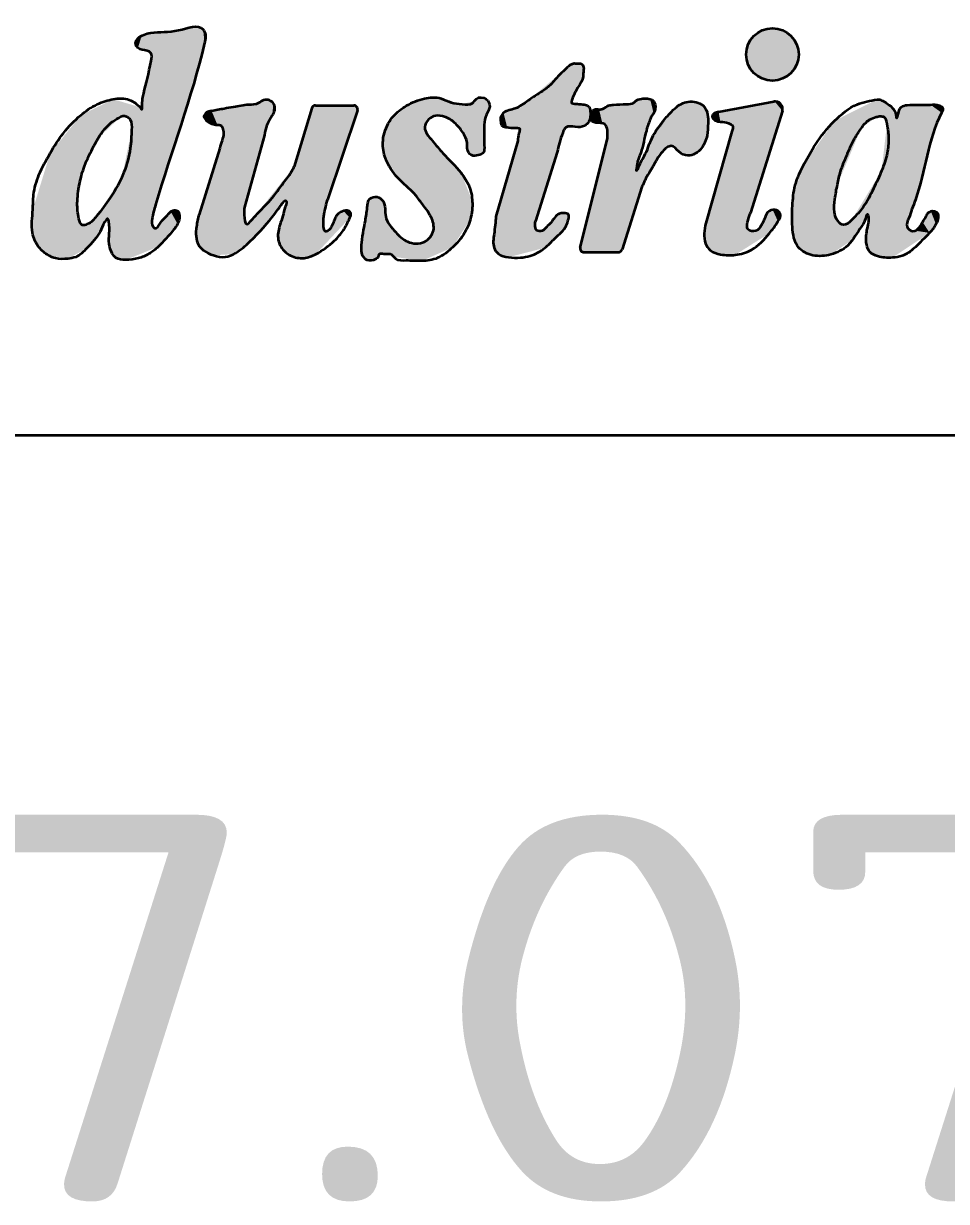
# Model space of a CAD drawing. Extents: x 23 to 417, y 3 to 294.
# Drawn here: x 301.25 to 306.97, y 33.48 to 40.79 of the extents above; entities that cross this region are included whole.
import ezdxf
from ezdxf.enums import TextEntityAlignment as Align

# ---------------------------------------------------------------- set-up
doc = ezdxf.new("R2010")
doc.units = 0
doc.layers.get('0').update_dxf_attribs({"lineweight": 13})
doc.layers.add('5', color=7, linetype='Continuous', lineweight=13)
doc.layers.add('6', color=7, linetype='Continuous', lineweight=13)
doc.styles.get("Standard").update_dxf_attribs({"font": 'isocp.shx'})

# ---------------------------------------------------------------- blocks, each defined once
blk = doc.blocks.new('BLOCK4')
at = {"layer": '5', "color": 7, "lineweight": 13}
blk.add_text('2017.07.13', height=2.4, dxfattribs=at).set_placement((294.6337, 33.481), (312.9106, 33.481), align=Align.FIT)
blk = doc.blocks.new('BLOCK54')
at = {"color": 7, "lineweight": 5}
for points in [[(301.9785, 40.716), (302.0115, 40.6221), (302.0345, 40.7328), (302.0278, 40.6151)], [(302.0345, 40.7328), (302.0278, 40.6151), (302.0403, 40.5957)], [(302.2073, 40.7496), (302.0345, 40.7328), (302.0409, 40.5842), (302.0403, 40.5957)], [(302.2073, 40.7496), (302.0409, 40.5842), (302.0646, 39.6659), (302.0433, 39.5789)], [(302.2073, 40.7496), (302.0646, 39.6659), (302.284, 40.769), (302.223, 40.1648)], [(302.3686, 40.6721), (302.3191, 40.7724), (302.223, 40.1648), (302.284, 40.769)], [(302.3686, 40.6721), (302.3597, 40.7545), (302.3191, 40.7724), (302.3483, 40.7644)], [(302.3686, 40.6721), (302.3703, 40.6795), (302.3597, 40.7545), (302.3736, 40.7234)], [(301.955, 40.6982), (301.9427, 40.6793), (301.9555, 40.6408), (301.9429, 40.6584)], [(301.955, 40.6982), (301.9555, 40.6408), (301.9785, 40.716)], [(301.9555, 40.6408), (301.9723, 40.6315), (301.9785, 40.716), (302.0115, 40.6221)], [(302.0422, 39.5455), (302.0433, 39.5789), (302.0374, 40.5589), (302.0409, 40.5842)], [(302.0422, 39.5455), (302.0374, 40.5589), (301.9818, 40.2751), (301.9914, 40.36)], [(301.5999, 40.2218), (301.624, 39.907), (301.8019, 40.3216), (301.7099, 40.0814)], [(301.8019, 40.3216), (301.7099, 40.0814), (301.8489, 40.214)], [(301.9711, 40.2709), (301.8019, 40.3216), (301.8624, 40.2181), (301.8489, 40.214)], [(301.411, 39.9872), (301.4001, 39.3522), (301.5999, 40.2218), (301.5203, 39.332)], [(301.5203, 39.332), (301.5791, 39.6763), (301.5999, 40.2218), (301.624, 39.907)], [(301.9711, 40.2709), (301.8624, 40.2181), (301.9069, 40.1954), (301.8837, 40.2154)], [(301.9711, 40.2709), (301.9069, 40.1954), (301.9162, 40.1324), (301.9145, 40.176)], [(301.9711, 40.2709), (301.9162, 40.1324), (301.9778, 40.2601), (302.0422, 39.5455)], [(302.0422, 39.5455), (301.9789, 40.2589), (301.9778, 40.2601)], [(302.0422, 39.5455), (301.9809, 40.2594), (301.9789, 40.2589), (301.9803, 40.2585)], [(302.0422, 39.5455), (301.9818, 40.2751), (301.9809, 40.2594), (301.9814, 40.2612)], [(301.8577, 39.8439), (301.8788, 39.3244), (301.9162, 40.1324), (302.0422, 39.5455)], [(301.411, 39.9872), (301.3029, 39.6362), (301.4001, 39.3522), (301.342, 39.4017)], [(301.8577, 39.8439), (301.6981, 39.5952), (301.7506, 39.5608), (301.7204, 39.4993)], [(301.8577, 39.8439), (301.7506, 39.5608), (301.7634, 39.5775), (301.7592, 39.5732)], [(301.8577, 39.8439), (301.7634, 39.5775), (301.7671, 39.5793), (301.766, 39.579)], [(301.8577, 39.8439), (301.7671, 39.5793), (301.7696, 39.5782), (301.7687, 39.5789)], [(301.8577, 39.8439), (301.7696, 39.5782), (301.7741, 39.5638), (301.7711, 39.5757)], [(301.8577, 39.8439), (301.7741, 39.5638), (301.7953, 39.3648), (301.7766, 39.4239)], [(301.7953, 39.3648), (301.8372, 39.3295), (301.8577, 39.8439), (301.8788, 39.3244)], [(301.342, 39.4017), (301.3029, 39.6362), (301.3012, 39.4927)], [(301.6364, 39.395), (301.5891, 39.579), (301.5203, 39.332), (301.5791, 39.6763)], [(302.1583, 39.6244), (302.1378, 39.6026), (302.1474, 39.4764), (302.0954, 39.5548)], [(302.2012, 39.5479), (302.1583, 39.6244), (302.1474, 39.4764)], [(302.2012, 39.5479), (302.1919, 39.6327), (302.1583, 39.6244), (302.1714, 39.6316)], [(302.2012, 39.5479), (302.213, 39.5985), (302.1919, 39.6327), (302.2076, 39.6208)], [(301.6002, 39.5487), (301.5955, 39.5576), (301.6364, 39.395), (301.5891, 39.579)], [(301.6002, 39.5487), (301.6364, 39.395), (301.6063, 39.5422)], [(301.6981, 39.5952), (301.6636, 39.559), (301.7204, 39.4993), (301.6411, 39.5452)], [(302.1474, 39.4764), (302.0954, 39.5548), (302.0801, 39.4055), (302.0799, 39.5324)], [(301.6364, 39.395), (301.6196, 39.539), (301.6063, 39.5422)], [(301.7204, 39.4993), (301.6411, 39.5452), (301.6364, 39.395), (301.6196, 39.539)], [(302.0801, 39.4055), (302.0487, 39.5305), (301.8788, 39.3244), (302.0422, 39.5455)], [(302.0801, 39.4055), (302.059, 39.5213), (302.0487, 39.5305), (302.0553, 39.5235)], [(302.0801, 39.4055), (302.0717, 39.524), (302.059, 39.5213), (302.0662, 39.521)], [(302.0801, 39.4055), (302.0799, 39.5324), (302.0717, 39.524)]]:
    blk.add_solid(points, dxfattribs=at)
blk = doc.blocks.new('BLOCK55')
at = {"color": 7, "lineweight": 5}
for points in [[(302.6438, 40.289), (302.4483, 40.1626), (302.4123, 40.2491)], [(302.6438, 40.289), (302.4737, 40.1546), (302.4483, 40.1626), (302.4631, 40.1612)], [(302.6438, 40.289), (302.4861, 40.1106), (302.4737, 40.1546), (302.4799, 40.1435)], [(302.549, 39.3603), (302.4771, 40.0662), (302.6438, 40.289), (302.4861, 40.1106)], [(302.549, 39.3603), (302.6438, 40.289), (302.6178, 39.5697), (302.6156, 39.6519)], [(302.7408, 40.0989), (302.6156, 39.6519), (302.6851, 40.2926), (302.6438, 40.289)], [(302.7408, 40.0989), (302.6851, 40.2926), (302.7538, 40.3204), (302.7256, 40.3131)], [(302.7408, 40.0989), (302.7538, 40.3204), (302.7881, 40.2196)], [(302.7538, 40.3204), (302.7706, 40.3163), (302.7881, 40.2196), (302.7959, 40.2931)], [(302.7881, 40.2196), (302.7959, 40.2931), (302.8016, 40.252), (302.8023, 40.2731)], [(303.0586, 39.3604), (303.0425, 40.2786), (303.0458, 40.2807), (303.0442, 40.2797)], [(303.0586, 39.3604), (303.0458, 40.2807), (303.0494, 40.2822), (303.0476, 40.2815)], [(303.0586, 39.3604), (303.0494, 40.2822), (303.0532, 40.2831), (303.0513, 40.2827)], [(303.0586, 39.3604), (303.0532, 40.2831), (303.057, 40.2834), (303.0551, 40.2833)], [(303.0586, 39.3604), (303.057, 40.2834), (303.1073, 39.5302), (303.1318, 39.6976)], [(303.1318, 39.6976), (303.057, 40.2834), (303.2946, 40.2834)], [(303.3175, 40.2514), (303.1318, 39.6976), (303.2974, 40.2832), (303.2946, 40.2834)], [(303.3175, 40.2514), (303.2974, 40.2832), (303.303, 40.2819), (303.3002, 40.2827)], [(303.3175, 40.2514), (303.303, 40.2819), (303.3081, 40.2793), (303.3056, 40.2807)], [(302.3671, 40.2056), (302.3674, 40.2235), (302.3796, 40.1895), (302.3809, 40.2385)], [(302.3796, 40.1895), (302.3809, 40.2385), (302.4483, 40.1626), (302.3909, 40.2438)], [(302.4483, 40.1626), (302.3909, 40.2438), (302.4123, 40.2491)], [(302.902, 39.3514), (302.9249, 39.904), (302.9857, 39.3361), (303.0338, 40.2661)], [(302.9857, 39.3361), (303.0338, 40.2661), (303.0586, 39.3604), (303.0344, 40.268)], [(303.0586, 39.3604), (303.0344, 40.268), (303.0352, 40.2697)], [(303.0586, 39.3604), (303.0352, 40.2697), (303.0372, 40.2731), (303.0361, 40.2714)], [(303.0586, 39.3604), (303.0372, 40.2731), (303.0396, 40.276), (303.0383, 40.2746)], [(303.0586, 39.3604), (303.0396, 40.276), (303.0425, 40.2786), (303.041, 40.2774)], [(303.3175, 40.2514), (303.3081, 40.2793), (303.3124, 40.2755), (303.3104, 40.2775)], [(303.3175, 40.2514), (303.3124, 40.2755), (303.3158, 40.2709), (303.3142, 40.2733)], [(303.3158, 40.2709), (303.317, 40.2683), (303.3175, 40.2514), (303.3179, 40.2656)], [(303.3175, 40.2514), (303.3179, 40.2656), (303.3183, 40.2542), (303.3185, 40.2628)], [(303.3183, 40.2542), (303.3185, 40.2628), (303.3187, 40.257), (303.3188, 40.2599)], [(302.549, 39.3603), (302.4244, 39.3532), (302.4771, 40.0662), (302.4629, 40.0188)], [(302.3625, 39.3831), (302.3184, 39.453), (302.4629, 40.0188), (302.3344, 39.607)], [(302.3625, 39.3831), (302.4629, 40.0188), (302.4244, 39.3532)], [(302.9249, 39.904), (302.8615, 39.6872), (302.6605, 39.5717), (302.8489, 39.672)], [(302.9249, 39.904), (302.8708, 39.6929), (302.8615, 39.6872), (302.8674, 39.6919)], [(302.9249, 39.904), (302.8743, 39.6908), (302.8708, 39.6929), (302.8723, 39.6925)], [(302.8741, 39.667), (302.8768, 39.6794), (302.902, 39.3514), (302.9249, 39.904)], [(302.9249, 39.904), (302.8768, 39.6794), (302.8743, 39.6908), (302.8763, 39.6858)], [(302.6504, 39.4384), (302.6605, 39.5717), (302.8489, 39.672)], [(302.8488, 39.3964), (302.8236, 39.4711), (302.8741, 39.667), (302.8408, 39.5557)], [(302.8488, 39.3964), (302.8741, 39.667), (302.902, 39.3514)], [(303.2698, 39.5857), (303.1716, 39.5651), (303.2307, 39.628), (303.2057, 39.6164)], [(303.2698, 39.5857), (303.2307, 39.628), (303.2602, 39.6291), (303.2505, 39.6311)], [(303.2698, 39.5857), (303.2602, 39.6291), (303.2767, 39.6041), (303.2729, 39.6196)], [(302.3344, 39.607), (302.3184, 39.453), (302.3183, 39.531)], [(302.6504, 39.4384), (302.549, 39.3603), (302.6213, 39.5559), (302.6178, 39.5697)], [(302.6504, 39.4384), (302.6213, 39.5559), (302.6268, 39.5475), (302.6247, 39.5496)], [(302.6504, 39.4384), (302.6332, 39.5466), (302.6605, 39.5717), (302.6394, 39.55)], [(303.0586, 39.3604), (303.1389, 39.5085), (303.2698, 39.5857)], [(303.2698, 39.5857), (303.1389, 39.5085), (303.1716, 39.5651), (303.1565, 39.5326)], [(302.6504, 39.4384), (302.6268, 39.5475), (302.6332, 39.5466), (302.6304, 39.5463)], [(303.0586, 39.3604), (303.1073, 39.5302), (303.1126, 39.5067), (303.11, 39.5136)], [(303.0586, 39.3604), (303.119, 39.5009), (303.1389, 39.5085), (303.1252, 39.5011)], [(303.0586, 39.3604), (303.1126, 39.5067), (303.119, 39.5009), (303.1165, 39.5021)]]:
    blk.add_solid(points, dxfattribs=at)
blk = doc.blocks.new('BLOCK56')
at = {"color": 7, "lineweight": 5}
for points in [[(303.508, 40.1705), (303.5685, 39.8329), (303.6226, 40.2818), (303.7127, 39.68)], [(303.6226, 40.2818), (303.7127, 39.68), (303.7324, 40.3265)], [(303.7419, 40.1735), (303.7324, 40.3265), (303.7353, 40.1475), (303.7127, 39.68)], [(303.7579, 40.1963), (303.8359, 40.3265), (303.7419, 40.1735), (303.7324, 40.3265)], [(303.7579, 40.1963), (303.802, 40.2185), (303.8359, 40.3265), (303.8577, 40.2129)], [(303.8359, 40.3265), (303.8577, 40.2129), (303.8995, 40.3014), (303.9202, 40.1749)], [(303.8995, 40.3014), (303.9202, 40.1749), (303.9666, 40.2913), (303.9709, 40.1159)], [(304.0435, 40.3108), (303.9666, 40.2913), (303.9926, 40.0742), (303.9709, 40.1159)], [(304.0435, 40.3108), (303.9926, 40.0742), (303.9993, 40.0106), (303.9977, 40.0513)], [(304.0435, 40.3108), (303.9993, 40.0106), (304.0272, 39.9737), (304.0053, 39.9923)], [(304.0435, 40.3108), (304.0272, 39.9737), (304.0655, 39.9737), (304.0393, 39.9709)], [(304.0435, 40.3108), (304.0655, 39.9737), (304.0627, 40.3293)], [(304.0796, 40.3333), (304.0627, 40.3293), (304.0848, 39.9798), (304.0655, 39.9737)], [(304.0796, 40.3333), (304.0848, 39.9798), (304.116, 40.3226)], [(304.0848, 39.9798), (304.106, 40.1841), (304.116, 40.3226), (304.1183, 40.2262)], [(304.116, 40.3226), (304.1183, 40.2262), (304.1329, 40.3017), (304.1341, 40.2591)], [(304.1329, 40.3017), (304.1341, 40.2591), (304.1379, 40.2763)], [(303.4749, 40.0523), (303.4911, 39.9554), (303.508, 40.1705), (303.5685, 39.8329)], [(303.7353, 40.1475), (303.7127, 39.68), (303.7735, 39.5909)], [(303.7735, 39.5909), (303.7417, 40.1185), (303.7353, 40.1475)], [(304.106, 40.1841), (304.0848, 39.9798), (304.093, 39.9845)], [(304.1034, 40.0957), (304.106, 40.1841), (304.101, 39.9945), (304.093, 39.9845)], [(303.7735, 39.5909), (303.7903, 39.5349), (303.7417, 40.1185), (303.78, 40.0658)], [(303.9602, 39.8646), (303.78, 40.0658), (303.9074, 39.4023), (303.7903, 39.5349)], [(304.1034, 40.0957), (304.101, 39.9945), (304.1046, 40.0184), (304.1034, 40.0081)], [(303.9602, 39.8646), (303.9074, 39.4023), (304.03, 39.6882), (304.018, 39.5775)], [(303.3778, 39.6491), (303.3937, 39.3198), (303.3847, 39.6881), (303.3943, 39.7034)], [(303.4289, 39.3289), (303.4146, 39.7143), (303.3937, 39.3198), (303.3943, 39.7034)], [(303.4289, 39.3289), (303.4417, 39.3379), (303.4146, 39.7143), (303.4387, 39.7152)], [(303.4603, 39.7054), (303.4387, 39.7152), (303.4488, 39.3545), (303.4417, 39.3379)], [(303.4603, 39.7054), (303.4488, 39.3545), (303.4527, 39.3606), (303.4507, 39.3587)], [(303.4527, 39.3606), (303.4582, 39.3625), (303.4603, 39.7054), (303.4653, 39.3625)], [(303.4603, 39.7054), (303.4653, 39.3625), (303.4761, 39.6882), (303.4814, 39.3604)], [(303.3441, 39.4317), (303.3428, 39.3748), (303.3778, 39.6491), (303.3515, 39.3484)], [(303.3515, 39.3484), (303.3669, 39.3294), (303.3778, 39.6491), (303.3937, 39.3198)], [(303.4761, 39.6882), (303.4814, 39.3604), (303.4863, 39.6589)], [(303.4926, 39.5944), (303.4863, 39.6589), (303.5168, 39.3596), (303.4814, 39.3604)], [(303.4926, 39.5944), (303.5168, 39.3596), (303.5059, 39.5592)], [(303.5535, 39.4979), (303.5059, 39.5592), (303.5434, 39.3438), (303.5168, 39.3596)], [(303.5535, 39.4979), (303.5434, 39.3438), (303.628, 39.4379), (303.7169, 39.318)], [(303.7903, 39.5349), (303.7689, 39.4659), (303.9074, 39.4023), (303.7331, 39.4369)], [(303.7169, 39.318), (303.6805, 39.426), (303.628, 39.4379)], [(303.9074, 39.4023), (303.7331, 39.4369), (303.7169, 39.318), (303.6805, 39.426)]]:
    blk.add_solid(points, dxfattribs=at)
blk = doc.blocks.new('BLOCK57')
at = {"color": 7, "lineweight": 5}
for points in [[(304.376, 40.3133), (304.6373, 40.5341), (304.4197, 39.5452), (304.4214, 39.5651)], [(304.6373, 40.5341), (304.5565, 39.9931), (304.4214, 39.5651)], [(304.6373, 40.5341), (304.6024, 40.1375), (304.5565, 39.9931), (304.5907, 40.1122)], [(304.6373, 40.5341), (304.6451, 40.3038), (304.6024, 40.1375), (304.6274, 40.1524)], [(304.6373, 40.5341), (304.6802, 40.5437), (304.6451, 40.3038), (304.6456, 40.3096)], [(304.6456, 40.3096), (304.6802, 40.5437), (304.6493, 40.3224)], [(304.6493, 40.3224), (304.6802, 40.5437), (304.6885, 40.4011), (304.6989, 40.5433)], [(304.6885, 40.4011), (304.6989, 40.5433), (304.7095, 40.4352), (304.713, 40.5356)], [(304.7095, 40.4352), (304.713, 40.5356), (304.7192, 40.4911), (304.7202, 40.5203)], [(304.7192, 40.4911), (304.7202, 40.5203), (304.721, 40.5105)], [(304.376, 40.3133), (304.3154, 40.1432), (304.2964, 40.2642), (304.3081, 40.1441)], [(304.376, 40.3133), (304.3238, 40.137), (304.3154, 40.1432), (304.3209, 40.141)], [(304.376, 40.3133), (304.4197, 39.5452), (304.3238, 40.137), (304.3243, 40.1315)], [(304.6686, 40.1499), (304.6274, 40.1524), (304.6461, 40.2991), (304.6451, 40.3038)], [(304.6686, 40.1499), (304.6461, 40.2991), (304.6522, 40.2949), (304.6474, 40.2973)], [(304.6522, 40.2949), (304.6658, 40.2937), (304.6686, 40.1499), (304.6976, 40.2906)], [(304.6686, 40.1499), (304.6976, 40.2906), (304.7093, 40.1506), (304.7325, 40.2864)], [(304.7093, 40.1506), (304.7325, 40.2864), (304.7273, 40.1571), (304.7525, 40.181)], [(304.7325, 40.2864), (304.7481, 40.2798), (304.7525, 40.181), (304.7581, 40.2672)], [(304.2239, 40.2368), (304.2105, 40.1634), (304.2053, 40.2043), (304.2063, 40.1805)], [(304.2239, 40.2368), (304.2463, 40.1472), (304.2105, 40.1634), (304.2236, 40.1513)], [(304.2239, 40.2368), (304.2461, 40.2494), (304.2463, 40.1472), (304.2964, 40.2642)], [(304.2463, 40.1472), (304.2964, 40.2642), (304.2916, 40.1439), (304.3081, 40.1441)], [(304.7525, 40.181), (304.7581, 40.2672), (304.7609, 40.202), (304.7618, 40.2495)], [(304.1656, 39.3985), (304.1766, 39.594), (304.1917, 39.3627), (304.3127, 40.0628)], [(304.1917, 39.3627), (304.3127, 40.0628), (304.2105, 39.3518), (304.2536, 39.3411)], [(304.4231, 39.5177), (304.2536, 39.3411), (304.3192, 40.1103), (304.3127, 40.0628)], [(304.4231, 39.5177), (304.3192, 40.1103), (304.4197, 39.5452), (304.3243, 40.1315)], [(304.16, 39.4263), (304.1649, 39.485), (304.1656, 39.3985), (304.1766, 39.594)], [(304.4901, 39.5276), (304.5418, 39.5883), (304.5938, 39.5085), (304.5978, 39.6152)], [(304.5938, 39.5085), (304.5978, 39.6152), (304.6264, 39.5774), (304.6199, 39.6113)], [(304.6264, 39.5774), (304.6199, 39.6113), (304.6295, 39.5976)], [(304.4803, 39.3993), (304.2536, 39.3411), (304.4398, 39.5031), (304.4231, 39.5177)], [(304.4803, 39.3993), (304.4398, 39.5031), (304.4735, 39.5105), (304.4633, 39.5045)], [(304.4803, 39.3993), (304.4735, 39.5105), (304.5938, 39.5085), (304.4901, 39.5276)]]:
    blk.add_solid(points, dxfattribs=at)
blk = doc.blocks.new('BLOCK58')
at = {"color": 7, "lineweight": 5}
for points in [[(304.9859, 40.2911), (304.8575, 40.2718), (304.8684, 40.1279), (304.8603, 40.1561)], [(304.9859, 40.2911), (304.8684, 40.1279), (304.938, 39.3719), (304.936, 39.3718)], [(304.9859, 40.2911), (304.938, 39.3719), (304.9417, 39.3725), (304.9398, 39.3721)], [(304.9859, 40.2911), (304.9417, 39.3725), (304.9454, 39.3737), (304.9436, 39.373)], [(304.9859, 40.2911), (304.9454, 39.3737), (304.9488, 39.3755), (304.9471, 39.3745)], [(304.9859, 40.2911), (304.9488, 39.3755), (304.9519, 39.3777), (304.9503, 39.3765)], [(304.9859, 40.2911), (304.9519, 39.3777), (304.9546, 39.3804), (304.9532, 39.379)], [(304.9859, 40.2911), (304.9546, 39.3804), (304.9568, 39.3835), (304.9557, 39.3819)], [(304.9859, 40.2911), (304.9568, 39.3835), (304.9585, 39.387), (304.9577, 39.3852)], [(304.9859, 40.2911), (304.9585, 39.387), (304.9592, 39.3888)], [(305.0463, 39.88), (304.9859, 40.2911), (305.0826, 39.7779), (304.9592, 39.3888)], [(305.0463, 39.88), (305.0444, 40.3107), (304.9859, 40.2911), (305.0197, 40.2939)], [(305.0463, 39.88), (305.0465, 39.881), (305.0444, 40.3107), (305.0595, 40.3196)], [(305.0465, 39.881), (305.0572, 39.9406), (305.0595, 40.3196), (305.0748, 39.9872)], [(305.0595, 40.3196), (305.0748, 39.9872), (305.0989, 40.3262), (305.1097, 40.1255)], [(305.0989, 40.3262), (305.1097, 40.1255), (305.1334, 40.3226)], [(305.1097, 40.1255), (305.1317, 40.1921), (305.1334, 40.3226), (305.1547, 40.234)], [(305.1334, 40.3226), (305.1547, 40.234), (305.1552, 40.3082), (305.1654, 40.2655)], [(305.1552, 40.3082), (305.1654, 40.2655), (305.1624, 40.2955)], [(305.3249, 40.2917), (305.2489, 40.2264), (305.3104, 39.9971), (305.2806, 40.025)], [(305.3249, 40.2917), (305.3104, 39.9971), (305.3687, 40.3062), (305.3383, 39.9786)], [(305.3383, 39.9786), (305.3678, 39.972), (305.3687, 40.3062), (305.4136, 39.9838)], [(305.3687, 40.3062), (305.4136, 39.9838), (305.4195, 40.3037), (305.4523, 40.0183)], [(305.4195, 40.3037), (305.4523, 40.0183), (305.4621, 40.2816)], [(305.4866, 40.0963), (305.4751, 40.2659), (305.4523, 40.0183), (305.4621, 40.2816)], [(304.769, 40.2098), (304.7709, 40.1922), (304.7748, 40.2437), (304.7803, 40.1803)], [(304.7748, 40.2437), (304.7803, 40.1803), (304.7812, 40.2532), (304.7966, 40.1754)], [(304.7966, 40.1754), (304.7948, 40.2597), (304.7812, 40.2532)], [(304.8367, 40.1727), (304.8163, 40.2588), (304.7966, 40.1754), (304.7948, 40.2597)], [(304.8603, 40.1561), (304.8575, 40.2718), (304.8367, 40.1727), (304.8163, 40.2588)], [(305.2489, 40.2264), (305.1792, 40.1398), (305.2458, 40.027), (305.209, 39.996)], [(305.2489, 40.2264), (305.2458, 40.027), (305.2806, 40.025)], [(305.4866, 40.0963), (305.4925, 40.1738), (305.4751, 40.2659), (305.4899, 40.2263)], [(305.1677, 40.1224), (305.209, 39.996), (305.1792, 40.1398)], [(304.8679, 40.0775), (304.6998, 39.4019), (304.7013, 39.3858), (304.7003, 39.3884)], [(304.8679, 40.0775), (304.7013, 39.3858), (304.7042, 39.3812), (304.7026, 39.3834)], [(304.8679, 40.0775), (304.7042, 39.3812), (304.708, 39.3772), (304.706, 39.3791)], [(304.8679, 40.0775), (304.708, 39.3772), (304.7126, 39.3743), (304.7103, 39.3756)], [(304.8679, 40.0775), (304.7126, 39.3743), (304.7178, 39.3725), (304.7152, 39.3732)], [(304.8679, 40.0775), (304.7178, 39.3725), (304.7233, 39.3718), (304.7206, 39.372)], [(304.8679, 40.0775), (304.7233, 39.3718), (304.8684, 40.1279), (304.936, 39.3718)], [(305.1218, 40.0246), (305.1517, 39.9067), (305.1677, 40.1224), (305.209, 39.996)], [(305.0621, 39.8984), (305.0826, 39.7779), (305.1218, 40.0246), (305.1517, 39.9067)], [(305.0463, 39.88), (305.0826, 39.7779), (305.0475, 39.8793)], [(305.0826, 39.7779), (305.0548, 39.8837), (305.0475, 39.8793)], [(305.0826, 39.7779), (305.0621, 39.8984), (305.0548, 39.8837), (305.0579, 39.8881)], [(304.699, 39.3965), (304.6992, 39.3938), (304.6992, 39.3992), (304.6996, 39.391)], [(304.6992, 39.3992), (304.6996, 39.391), (304.6998, 39.4019), (304.7003, 39.3884)]]:
    blk.add_solid(points, dxfattribs=at)
blk = doc.blocks.new('BLOCK59')
at = {"color": 7, "lineweight": 5}
for points in [[(306.0424, 40.5371), (305.7768, 40.7146), (305.892, 40.7623), (305.8297, 40.7499)], [(306.0424, 40.5371), (305.892, 40.7623), (306.0071, 40.7146), (305.9543, 40.7499)], [(306.0424, 40.5371), (305.7291, 40.5994), (305.7768, 40.7146), (305.7415, 40.6618)], [(306.0424, 40.5371), (306.0071, 40.7146), (306.0548, 40.5994), (306.0424, 40.6618)], [(306.0424, 40.5371), (305.7768, 40.4843), (305.7291, 40.5994), (305.7415, 40.5371)], [(306.0424, 40.5371), (305.892, 40.4366), (305.7768, 40.4843), (305.8297, 40.449)], [(306.0424, 40.5371), (306.0071, 40.4843), (305.892, 40.4366), (305.9543, 40.449)]]:
    blk.add_solid(points, dxfattribs=at)
blk = doc.blocks.new('BLOCK60')
at = {"color": 7, "lineweight": 5}
for points in [[(305.9, 40.3075), (305.6197, 40.1724), (305.5575, 40.2437), (305.5691, 40.182)], [(305.9, 40.3075), (305.6464, 40.1477), (305.6197, 40.1724), (305.6397, 40.1621)], [(305.6612, 39.3558), (305.6442, 40.1341), (305.9, 40.3075), (305.6464, 40.1477)], [(305.6612, 39.3558), (305.9, 40.3075), (305.7352, 39.528), (305.7377, 39.558)], [(305.7377, 39.558), (305.9, 40.3075), (305.755, 39.6164)], [(305.954, 40.249), (305.755, 39.6164), (305.9059, 40.3082), (305.9, 40.3075)], [(305.954, 40.249), (305.9059, 40.3082), (305.9177, 40.3073), (305.9118, 40.3081)], [(305.954, 40.249), (305.9177, 40.3073), (305.9289, 40.3036), (305.9234, 40.3058)], [(305.954, 40.249), (305.9289, 40.3036), (305.9388, 40.2971), (305.934, 40.3007)], [(305.954, 40.249), (305.9388, 40.2971), (305.9468, 40.2884), (305.943, 40.293)], [(305.954, 40.249), (305.9468, 40.2884), (305.9499, 40.2834)], [(305.9499, 40.2834), (305.9524, 40.2781), (305.954, 40.249), (305.9541, 40.2724)], [(305.5215, 40.2048), (305.5211, 40.2215), (305.5255, 40.1992), (305.5327, 40.2343)], [(305.5368, 40.1902), (305.5255, 40.1992), (305.5575, 40.2437), (305.5327, 40.2343)], [(305.5368, 40.1902), (305.5575, 40.2437), (305.5691, 40.182)], [(305.954, 40.249), (305.9541, 40.2724), (305.9551, 40.2548), (305.9552, 40.2666)], [(305.9551, 40.2548), (305.9552, 40.2666), (305.9555, 40.2607)], [(305.6612, 39.3558), (305.5702, 39.3582), (305.6442, 40.1341), (305.6393, 40.1215)], [(305.5252, 39.3725), (305.4777, 39.4257), (305.6393, 40.1215), (305.4781, 39.5529)], [(305.5252, 39.3725), (305.6393, 40.1215), (305.5702, 39.3582)], [(305.8736, 39.4901), (305.8444, 39.5837), (305.8715, 39.6276), (305.8598, 39.6155)], [(305.8736, 39.4901), (305.8715, 39.6276), (305.9266, 39.5624), (305.8937, 39.6357)], [(305.8937, 39.6357), (305.9182, 39.6323), (305.9266, 39.5624), (305.936, 39.6193)], [(305.4781, 39.5529), (305.4777, 39.4257), (305.469, 39.4889)], [(305.8736, 39.4901), (305.8025, 39.5119), (305.8444, 39.5837), (305.8222, 39.537)], [(305.9266, 39.5624), (305.936, 39.6193), (305.9384, 39.584), (305.9418, 39.5949)], [(305.6612, 39.3558), (305.7352, 39.528), (305.757, 39.5042), (305.7446, 39.5107)], [(305.8736, 39.4901), (305.6612, 39.3558), (305.8025, 39.5119), (305.7729, 39.5017)], [(305.6612, 39.3558), (305.757, 39.5042), (305.7729, 39.5017)]]:
    blk.add_solid(points, dxfattribs=at)
blk = doc.blocks.new('BLOCK61')
at = {"color": 7, "lineweight": 5}
for points in [[(306.2776, 40.1876), (306.4423, 40.1404), (306.5413, 40.32), (306.5356, 40.2114)], [(306.5413, 40.32), (306.5356, 40.2114), (306.5597, 40.2161)], [(306.6163, 40.2856), (306.5413, 40.32), (306.5763, 40.2144), (306.5597, 40.2161)], [(306.6163, 40.2856), (306.5763, 40.2144), (306.6028, 40.169), (306.5934, 40.2007)], [(306.6163, 40.2856), (306.6028, 40.169), (306.6595, 40.2172), (306.6367, 39.3386)], [(306.7259, 39.5468), (306.7385, 39.5839), (306.7019, 40.2791), (306.7291, 40.2856)], [(306.873, 40.2873), (306.7291, 40.2856), (306.7794, 39.6981), (306.7385, 39.5839)], [(306.873, 40.2873), (306.7794, 39.6981), (306.9417, 40.2381), (306.8517, 39.9726)], [(306.873, 40.2873), (306.9417, 40.2381), (306.9282, 40.2826)], [(306.9442, 40.273), (306.9282, 40.2826), (306.9485, 40.2544), (306.9417, 40.2381)], [(306.7259, 39.5468), (306.6595, 40.2172), (306.7277, 39.5292), (306.6367, 39.3386)], [(306.7259, 39.5468), (306.6613, 40.2046), (306.6595, 40.2172), (306.6606, 40.2078)], [(306.7259, 39.5468), (306.6652, 40.2074), (306.6632, 40.2039), (306.6638, 40.2048)], [(306.7259, 39.5468), (306.7019, 40.2791), (306.6652, 40.2074), (306.6763, 40.2436)], [(306.9442, 40.273), (306.9485, 40.2544), (306.9485, 40.2658)], [(306.0911, 39.9242), (306.1436, 39.3526), (306.2776, 40.1876), (306.2541, 39.3581)], [(306.2776, 40.1876), (306.2541, 39.3581), (306.2772, 39.6212), (306.299, 39.5642)], [(306.2776, 40.1876), (306.2772, 39.6212), (306.2795, 39.7016)], [(306.2795, 39.7016), (306.2951, 39.7922), (306.2776, 40.1876), (306.4423, 40.1404)], [(306.5693, 39.8773), (306.6367, 39.3386), (306.6028, 40.169)], [(306.7259, 39.5468), (306.6632, 40.2039), (306.6613, 40.2046), (306.662, 40.2036)], [(306.0227, 39.7331), (306.0156, 39.5294), (306.0911, 39.9242), (306.0324, 39.4393)], [(306.0324, 39.4393), (306.0795, 39.3792), (306.0911, 39.9242), (306.1436, 39.3526)], [(306.5693, 39.8773), (306.3849, 39.5735), (306.4443, 39.5315), (306.3919, 39.4522)], [(306.5693, 39.8773), (306.4443, 39.5315), (306.4776, 39.6032), (306.4731, 39.5924)], [(306.5693, 39.8773), (306.4776, 39.6032), (306.4807, 39.6068), (306.4796, 39.606)], [(306.5693, 39.8773), (306.4807, 39.6068), (306.4844, 39.6056), (306.4821, 39.6072)], [(306.5693, 39.8773), (306.4844, 39.6056), (306.4882, 39.5972), (306.4858, 39.6034)], [(306.5693, 39.8773), (306.4882, 39.5972), (306.5107, 39.362), (306.4892, 39.5651)], [(306.5693, 39.8773), (306.5107, 39.362), (306.6367, 39.3386), (306.5442, 39.3472)], [(306.8753, 39.6265), (306.8554, 39.6117), (306.9067, 39.5453), (306.8674, 39.4921)], [(306.8753, 39.6265), (306.9067, 39.5453), (306.8921, 39.6279)], [(306.9092, 39.6211), (306.8921, 39.6279), (306.9199, 39.5885), (306.9067, 39.5453)], [(306.3919, 39.4522), (306.299, 39.5642), (306.2541, 39.3581)], [(306.3919, 39.4522), (306.3508, 39.5453), (306.299, 39.5642), (306.3205, 39.5455)], [(306.3919, 39.4522), (306.3849, 39.5735), (306.3508, 39.5453), (306.3626, 39.5528)], [(306.4892, 39.5651), (306.4739, 39.4761), (306.4879, 39.3867), (306.477, 39.4179)], [(306.4892, 39.5651), (306.4879, 39.3867), (306.5107, 39.362)], [(306.8674, 39.4921), (306.8242, 39.5592), (306.7784, 39.5058), (306.8026, 39.5253)], [(306.8674, 39.4921), (306.8554, 39.6117), (306.8242, 39.5592), (306.8466, 39.5955)], [(306.9092, 39.6211), (306.9199, 39.5885), (306.9187, 39.6068)], [(306.7422, 39.5111), (306.7277, 39.5292), (306.7565, 39.5041), (306.6367, 39.3386)], [(306.8674, 39.4921), (306.7784, 39.5058), (306.6367, 39.3386), (306.7565, 39.5041)]]:
    blk.add_solid(points, dxfattribs=at)

msp = doc.modelspace()

# ---------------------------------------------------------------- linework, layer by layer
at = {"color": 7, "lineweight": 35}
msp.add_line((250.7625, 38.2375), (337.7625, 38.2375), dxfattribs=at)
at = {"layer": '6', "color": 7, "lineweight": 35, "ltscale": 0.005938}
msp.add_line((303.057, 40.2834), (303.2945, 40.2834), dxfattribs=at)
at = {"layer": '6', "color": 7, "lineweight": 35, "ltscale": 0.00871}
msp.add_line((305.5575, 40.2437), (305.9, 40.3075), dxfattribs=at)
at = {"layer": '6', "color": 7, "lineweight": 35, "ltscale": 0.009453}
msp.add_line((303.0338, 40.2661), (302.9249, 39.904), dxfattribs=at)
at = {"layer": '6', "color": 7, "lineweight": 35, "ltscale": 0.014604}
msp.add_line((303.3175, 40.2514), (303.1318, 39.6976), dxfattribs=at)
at = {"layer": '6', "color": 7, "lineweight": 35, "ltscale": 0.01658}
msp.add_line((305.954, 40.249), (305.755, 39.6164), dxfattribs=at)
at = {"layer": '6', "color": 7, "lineweight": 35, "ltscale": 0.011605}
msp.add_line((302.7408, 40.0989), (302.6156, 39.6519), dxfattribs=at)
at = {"layer": '6', "color": 7, "lineweight": 35, "ltscale": 0.012203}
msp.add_line((304.3127, 40.0628), (304.1766, 39.594), dxfattribs=at)
at = {"layer": '6', "color": 7, "lineweight": 35, "ltscale": 0.017405}
msp.add_line((304.6998, 39.4019), (304.8679, 40.0775), dxfattribs=at)
at = {"layer": '6', "color": 7, "lineweight": 35, "ltscale": 0.014777}
msp.add_line((305.6393, 40.1215), (305.4781, 39.5529), dxfattribs=at)
at = {"layer": '6', "color": 7, "lineweight": 35, "ltscale": 0.010785}
msp.add_line((302.4628, 40.0188), (302.3343, 39.607), dxfattribs=at)
at = {"layer": '6', "color": 7, "lineweight": 35, "ltscale": 0.011218}
msp.add_line((304.5565, 39.9931), (304.4214, 39.5651), dxfattribs=at)
at = {"layer": '6', "color": 7, "lineweight": 35, "ltscale": 0.010206}
msp.add_line((305.0826, 39.7779), (304.9592, 39.3888), dxfattribs=at)
at = {"layer": '6', "color": 7, "lineweight": 35, "ltscale": 0.005319}
msp.add_line((304.7233, 39.3718), (304.936, 39.3718), dxfattribs=at)
at = {"layer": '6', "color": 7, "lineweight": 35}
msp.add_circle((305.892, 40.5994), 0.1629, dxfattribs=at)
for centre, radius, start, end in [((303.057, 40.2591), 0.0242, 90, 163.26068), ((303.2945, 40.2591), 0.0242, 341.45723, 450), ((305.9083, 40.261), 0.0472, 345.22203, 460.08342), ((304.7233, 39.3961), 0.0242, 166.02514, 270), ((304.936, 39.3961), 0.0242, 270, 342.39565)]:
    msp.add_arc(centre, radius, start, end, dxfattribs=at)
for points, knots in [([(301.9711, 40.2709), (301.949, 40.29), (301.901, 40.3313), (301.7983, 40.3253), (301.6947, 40.2927), (301.5893, 40.2185), (301.4894, 40.1163), (301.4095, 39.9867), (301.3399, 39.8619), (301.3039, 39.7407), (301.3052, 39.6194), (301.2871, 39.5062), (301.3319, 39.4033), (301.3902, 39.3548), (301.4523, 39.3274), (301.5115, 39.3301), (301.5834, 39.3402), (301.6477, 39.4065), (301.72, 39.4826), (301.7362, 39.5413), (301.7691, 39.5883), (301.786, 39.5104), (301.7658, 39.4517), (301.7879, 39.3709), (301.8228, 39.328), (301.8865, 39.3216), (301.9558, 39.3307), (302.0257, 39.3591), (302.0883, 39.4101), (302.1451, 39.4742), (302.1999, 39.5346), (302.2174, 39.5904), (302.2064, 39.6338), (302.1631, 39.6356), (302.1338, 39.5944), (302.0992, 39.5676), (302.0689, 39.5097), (302.0381, 39.5395), (302.044, 39.5945), (302.1505, 39.9669), (302.2897, 40.3337), (302.3731, 40.6913), (302.3781, 40.72), (302.3439, 40.7976), (302.1886, 40.7295), (302.066, 40.7447), (301.9645, 40.7173), (301.9343, 40.6694), (301.9595, 40.6277), (302.0004, 40.6282), (302.046, 40.6082), (302.0276, 40.4983), (301.9964, 40.3885), (301.9807, 40.3106), (301.9822, 40.2511), (301.9747, 40.2645), (301.9711, 40.2709)], [0, 0, 0, 0, 0.349354, 0.757994, 1.187189, 1.69639, 2.3291, 2.944213, 3.572123, 4.09742, 4.480131, 5.071765, 5.483342, 5.798057, 5.992493, 6.308614, 6.51794, 6.867376, 7.419728, 7.702287, 7.807834, 7.873924, 8.451036, 8.706695, 8.85449, 9.107086, 9.438896, 9.729691, 10.024067, 10.426944, 10.795883, 11.010405, 11.144922, 11.266836, 11.449599, 11.71335, 11.917257, 11.973872, 12.174894, 12.544152, 16.879079, 16.910224, 17.092019, 17.232233, 17.860896, 18.57718, 18.934611, 19.069414, 19.19971, 19.442866, 19.5488, 19.759619, 20.601192, 20.953692, 21.02274, 21.08608, 21.08608, 21.08608, 21.08608]), ([(304.6373, 40.5341), (304.6132, 40.5134), (304.57, 40.4763), (304.5217, 40.4132), (304.4551, 40.3628), (304.3784, 40.3185), (304.3057, 40.2578), (304.2342, 40.2528), (304.2033, 40.2137), (304.2051, 40.1843), (304.2118, 40.1503), (304.2531, 40.1469), (304.2826, 40.1423), (304.3318, 40.1466), (304.3148, 40.1012), (304.3135, 40.0775), (304.3127, 40.0628)], [0, 0, 0, 0, 0.392093, 0.702132, 0.975915, 1.417444, 1.803081, 2.122725, 2.233396, 2.376927, 2.481084, 2.616567, 2.804057, 2.933731, 3.053829, 3.251311, 3.251311, 3.251311, 3.251311]), ([(304.6373, 40.5341), (304.6437, 40.5381), (304.6569, 40.5466), (304.6811, 40.5422), (304.7085, 40.5463), (304.724, 40.5184), (304.7173, 40.4885), (304.7205, 40.4449), (304.6905, 40.4078), (304.6683, 40.3629), (304.6522, 40.3346), (304.6404, 40.2938), (304.6721, 40.2941), (304.698, 40.2897), (304.729, 40.2895), (304.7579, 40.2767), (304.7647, 40.2343), (304.7644, 40.1883), (304.7219, 40.1478), (304.6706, 40.1475), (304.6093, 40.1597), (304.5783, 40.0825), (304.5659, 40.0316), (304.5565, 39.9931)], [0, 0, 0, 0, 0.089997, 0.186341, 0.297391, 0.397575, 0.518017, 0.674966, 0.918218, 1.077959, 1.281122, 1.384826, 1.462039, 1.593881, 1.738836, 1.840466, 1.948268, 2.233454, 2.376678, 2.620354, 2.859074, 3.022938, 3.534352, 3.534352, 3.534352, 3.534352]), ([(302.4123, 40.2491), (302.4383, 40.2545), (302.4833, 40.2638), (302.5607, 40.2767), (302.6304, 40.291), (302.6997, 40.2895), (302.7335, 40.3232), (302.7726, 40.3198), (302.8012, 40.2933), (302.8057, 40.2529), (302.7839, 40.2098), (302.751, 40.1642), (302.7442, 40.1204), (302.7408, 40.0989)], [0, 0, 0, 0, 0.328241, 0.569007, 0.968951, 1.220867, 1.378842, 1.517513, 1.65895, 1.830058, 1.975086, 2.249767, 2.514887, 2.514887, 2.514887, 2.514887]), ([(304.1047, 40.0184), (304.1044, 40.044), (304.1036, 40.1131), (304.099, 40.2043), (304.1474, 40.2736), (304.1214, 40.3336), (304.0548, 40.3388), (304.0311, 40.2808), (303.9631, 40.2934), (303.8987, 40.2959), (303.8267, 40.3381), (303.7251, 40.3314), (303.6243, 40.2881), (303.5483, 40.2309), (303.4934, 40.1532), (303.4664, 40.0606), (303.4888, 39.9378), (303.5629, 39.8268), (303.6585, 39.7549), (303.7205, 39.668), (303.7757, 39.6023), (303.8035, 39.5033), (303.7348, 39.4187), (303.6235, 39.4259), (303.5488, 39.501), (303.4783, 39.5825), (303.4959, 39.6788), (303.4411, 39.7229), (303.3825, 39.7081), (303.3776, 39.6378), (303.3685, 39.5761), (303.3535, 39.5032), (303.3435, 39.4319), (303.3367, 39.3606), (303.3791, 39.3135), (303.421, 39.3224), (303.4471, 39.34), (303.4492, 39.3676), (303.4908, 39.3553), (303.5299, 39.3664), (303.5599, 39.3168), (303.6332, 39.3221), (303.7162, 39.3141), (303.8232, 39.3291), (303.9071, 39.3984), (303.98, 39.4783), (304.0239, 39.5781), (304.0356, 39.6825), (304.0156, 39.7839), (303.9503, 39.886), (303.8575, 39.9701), (303.7855, 40.0612), (303.7204, 40.1329), (303.7529, 40.2002), (303.8035, 40.2241), (303.8651, 40.2156), (303.924, 40.1764), (303.9713, 40.1198), (304.005, 40.0569), (303.9931, 39.9986), (304.0294, 39.9679), (304.0654, 39.9722), (304.1016, 39.9841), (304.1031, 40.0071), (304.1042, 40.015), (304.1047, 40.0184)], [0, 0, 0, 0, 0.319102, 0.860444, 1.082633, 1.293824, 1.543115, 1.694445, 1.965377, 2.245172, 2.526905, 2.953934, 3.442912, 3.877839, 4.107547, 4.61364, 5.018962, 5.616429, 6.214525, 6.485091, 6.930027, 7.283666, 7.650915, 8.084618, 8.479042, 8.949472, 9.34253, 9.532594, 9.721852, 9.955844, 10.2961, 10.533229, 10.863543, 11.208124, 11.356022, 11.571597, 11.666057, 11.728623, 11.855429, 12.060233, 12.204757, 12.470652, 12.87235, 13.280978, 13.751548, 14.181231, 14.615181, 15.07449, 15.462188, 15.867317, 16.553327, 16.98143, 17.365503, 17.587566, 17.791002, 18.021945, 18.323481, 18.644509, 18.932928, 19.178339, 19.296672, 19.454489, 19.624272, 19.681087, 19.723712, 19.723712, 19.723712, 19.723712]), ([(304.8679, 40.0775), (304.8693, 40.0938), (304.872, 40.1235), (304.8556, 40.18), (304.8079, 40.1707), (304.7701, 40.182), (304.7683, 40.2139), (304.7699, 40.2386), (304.7876, 40.2631), (304.8143, 40.2576), (304.8464, 40.2598), (304.8704, 40.2856), (304.923, 40.2869), (304.9728, 40.2923), (305.0268, 40.2907), (305.0445, 40.3121), (305.066, 40.324), (305.0971, 40.3268), (305.1312, 40.3263), (305.1631, 40.3067), (305.1689, 40.2682), (305.1579, 40.2353), (305.1392, 40.2148), (305.1324, 40.1932), (305.1224, 40.1682), (305.1142, 40.147), (305.111, 40.1314), (305.1097, 40.1255)], [0, 0, 0, 0, 0.207629, 0.379347, 0.612066, 0.711633, 0.81615, 0.958139, 1.027443, 1.154516, 1.253434, 1.42092, 1.547559, 1.879699, 2.081223, 2.141475, 2.2136, 2.378533, 2.521562, 2.629363, 2.810693, 2.947796, 3.051019, 3.145936, 3.224639, 3.384139, 3.430919, 3.430919, 3.430919, 3.430919]), ([(305.1677, 40.1224), (305.1776, 40.138), (305.1924, 40.1541), (305.2192, 40.1945), (305.2508, 40.2284), (305.2832, 40.2636), (305.3252, 40.2947), (305.3694, 40.3092), (305.4193, 40.3074), (305.4701, 40.2831), (305.4932, 40.2322), (305.4924, 40.1652), (305.4913, 40.0921), (305.4616, 40.023), (305.4169, 39.981), (305.363, 39.966), (305.3118, 39.9879), (305.2667, 40.0506), (305.1892, 39.9826), (305.1551, 39.9071), (305.1083, 39.8372), (305.0887, 39.792), (305.0826, 39.7779)], [3.96353, 3.96353, 3.96353, 3.96353, 3.9783, 4.238432, 4.434376, 4.682303, 4.884868, 5.09916, 5.33431, 5.556429, 5.842571, 6.067064, 6.398304, 6.772607, 7.011963, 7.233822, 7.517011, 7.756317, 8.009494, 8.438078, 8.857522, 9.047921, 9.047921, 9.047921, 9.047921]), ([(306.5413, 40.32), (306.4988, 40.3125), (306.399, 40.2947), (306.2682, 40.1874), (306.1653, 40.0579), (306.0878, 39.9209), (306.0268, 39.7964), (306.0149, 39.6586), (306.0115, 39.5312), (306.0317, 39.3978), (306.1461, 39.3417), (306.2586, 39.3522), (306.3752, 39.4077), (306.4257, 39.5103), (306.4655, 39.5581), (306.4789, 39.6208), (306.4919, 39.5887), (306.4881, 39.5465), (306.4711, 39.4868), (306.4734, 39.4211), (306.4931, 39.3674), (306.5568, 39.339), (306.6257, 39.3356), (306.7, 39.3461), (306.7623, 39.3846), (306.814, 39.4388), (306.8673, 39.49), (306.9063, 39.5378), (306.9216, 39.5813), (306.9195, 39.6173), (306.8905, 39.6323), (306.859, 39.6228), (306.8452, 39.5901), (306.8235, 39.5604), (306.8051, 39.5231), (306.765, 39.4915), (306.7131, 39.5305), (306.7413, 39.5859), (306.7574, 39.64), (306.8417, 39.8548), (306.8549, 40.0775), (306.9491, 40.2519), (306.9501, 40.2717), (306.9181, 40.2902), (306.8663, 40.2863), (306.7986, 40.2859), (306.74, 40.2894), (306.6879, 40.2775), (306.6764, 40.2471), (306.6618, 40.189), (306.659, 40.227), (306.6505, 40.2549), (306.6169, 40.2872), (306.5833, 40.3084), (306.5569, 40.3207), (306.5447, 40.3202), (306.5413, 40.32)], [0, 0, 0, 0, 0.527337, 1.238463, 2.018601, 2.573306, 3.186137, 3.713689, 4.254253, 4.805159, 5.224839, 5.681307, 6.174636, 6.770285, 6.927219, 7.118151, 7.156253, 7.288696, 7.661124, 7.901243, 8.102639, 8.324823, 8.707689, 8.956733, 9.238912, 9.592288, 9.882498, 10.155453, 10.341606, 10.451422, 10.561138, 10.694025, 10.806988, 10.982671, 11.148578, 11.332493, 11.517058, 11.74724, 11.986673, 12.24729, 14.572794, 14.645565, 14.692531, 14.80144, 15.029824, 15.346393, 15.623426, 15.787654, 15.923646, 16.095808, 16.148246, 16.290555, 16.489985, 16.686543, 16.79505, 16.836655, 16.836655, 16.836655, 16.836655]), ([(301.8489, 40.214), (301.8319, 40.2044), (301.7879, 40.1794), (301.729, 40.1176), (301.6754, 40.0212), (301.6229, 39.9149), (301.5889, 39.7953), (301.5759, 39.681), (301.5816, 39.6021), (301.6018, 39.5321), (301.6597, 39.5489), (301.7123, 39.6115), (301.7938, 39.718), (301.8706, 39.8572), (301.9109, 40.0049), (301.9154, 40.1125), (301.9185, 40.1885), (301.8876, 40.2166), (301.8645, 40.2199), (301.8533, 40.2157), (301.8489, 40.214)], [0, 0, 0, 0, 0.24109, 0.623589, 1.035323, 1.603585, 2.083879, 2.576464, 2.979601, 3.161339, 3.2909, 3.603686, 4.190242, 4.93752, 5.564618, 6.04535, 6.307715, 6.434152, 6.522627, 6.58089, 6.58089, 6.58089, 6.58089]), ([(302.4123, 40.2491), (302.4014, 40.2471), (302.381, 40.2434), (302.3579, 40.2142), (302.3819, 40.1844), (302.4116, 40.1669), (302.4431, 40.1621), (302.4705, 40.1624), (302.4833, 40.1387), (302.4891, 40.1067), (302.4767, 40.0646), (302.4676, 40.0345), (302.4628, 40.0188)], [0, 0, 0, 0, 0.13659, 0.255051, 0.374121, 0.540888, 0.684045, 0.772362, 0.848343, 0.986342, 1.173187, 1.377554, 1.377554, 1.377554, 1.377554]), ([(305.5575, 40.2437), (305.549, 40.2416), (305.5325, 40.2377), (305.5115, 40.2122), (305.5373, 40.1852), (305.5754, 40.1815), (305.6119, 40.1775), (305.6494, 40.1599), (305.6454, 40.1356), (305.641, 40.1256), (305.6393, 40.1215)], [0, 0, 0, 0, 0.109539, 0.2106863, 0.3328464, 0.4704771, 0.6827924, 0.8131011, 0.8952684, 0.9508808, 0.9508808, 0.9508808, 0.9508808]), ([(306.5356, 40.2114), (306.5215, 40.2071), (306.4827, 40.1951), (306.4415, 40.1407), (306.3938, 40.0687), (306.3553, 39.9771), (306.315, 39.8834), (306.2941, 39.7896), (306.2786, 39.7058), (306.2721, 39.6271), (306.2893, 39.568), (306.3393, 39.5277), (306.3995, 39.5879), (306.4637, 39.654), (306.5186, 39.7646), (306.5702, 39.8747), (306.6076, 39.9778), (306.6155, 40.0796), (306.6072, 40.1504), (306.594, 40.213), (306.559, 40.2177), (306.5435, 40.2135), (306.5356, 40.2114)], [0, 0, 0, 0, 0.179468, 0.494364, 0.802648, 1.257999, 1.7155, 2.062888, 2.441923, 2.773724, 3.025497, 3.192558, 3.445574, 3.881271, 4.423335, 4.921975, 5.399186, 5.773082, 6.151792, 6.343528, 6.443266, 6.544518, 6.544518, 6.544518, 6.544518]), ([(305.1097, 40.1255), (305.1041, 40.1024), (305.0928, 40.056), (305.0782, 39.9877), (305.0483, 39.9267), (305.0515, 39.8975), (305.0459, 39.8789), (305.0567, 39.8817), (305.0671, 39.9174), (305.0951, 39.9623), (305.1206, 40.0196), (305.1396, 40.0731), (305.1575, 40.1045), (305.1677, 40.1224)], [0, 0, 0, 0, 0.292567, 0.588335, 0.885414, 1.043506, 1.050703, 1.05501, 1.154011, 1.473718, 1.729845, 1.922365, 2.176166, 2.176166, 2.176166, 2.176166]), ([(302.6156, 39.6519), (302.6149, 39.6375), (302.6132, 39.6057), (302.6205, 39.5252), (302.6735, 39.5871), (302.7213, 39.638), (302.796, 39.7134), (302.856, 39.8022), (302.9045, 39.8594), (302.9217, 39.8971), (302.9249, 39.904)], [0, 0, 0, 0, 0.200279, 0.444303, 0.606846, 0.928846, 1.449221, 1.851252, 2.270081, 2.363641, 2.363641, 2.363641, 2.363641]), ([(302.3343, 39.607), (302.3282, 39.5821), (302.3131, 39.5208), (302.3124, 39.4333), (302.3664, 39.3751), (302.4251, 39.3507), (302.4959, 39.3352), (302.5774, 39.3715), (302.6781, 39.4607), (302.7853, 39.5802), (302.8313, 39.6497), (302.871, 39.7006), (302.8784, 39.6811), (302.8641, 39.6354), (302.8447, 39.5659), (302.8144, 39.4741), (302.8415, 39.3946), (302.9035, 39.3432), (302.9842, 39.328), (303.0811, 39.3671), (303.163, 39.4275), (303.2349, 39.5078), (303.2598, 39.5654), (303.2826, 39.6122), (303.2587, 39.6343), (303.2306, 39.6292), (303.2034, 39.6169), (303.1802, 39.595), (303.172, 39.5626), (303.1573, 39.5341), (303.1443, 39.5093), (303.1123, 39.4934), (303.105, 39.5412), (303.106, 39.6007), (303.1212, 39.6578), (303.1318, 39.6976)], [0, 0, 0, 0, 0.320042, 0.790828, 0.982064, 1.265809, 1.570231, 1.845197, 2.321908, 3.273129, 3.587251, 3.717571, 3.740107, 3.817957, 4.297399, 4.653252, 4.978296, 5.265339, 5.616301, 5.933249, 6.526499, 6.874633, 7.231641, 7.347351, 7.441438, 7.563335, 7.676537, 7.815016, 7.93603, 8.083914, 8.206705, 8.294674, 8.424454, 8.635671, 9.125729, 9.125729, 9.125729, 9.125729]), ([(305.4781, 39.5529), (305.4741, 39.5317), (305.4661, 39.4897), (305.4712, 39.4288), (305.507, 39.3755), (305.5774, 39.3526), (305.6659, 39.3518), (305.7818, 39.3828), (305.863, 39.4757), (305.9188, 39.5466), (305.9524, 39.6068), (305.9151, 39.6402), (305.8637, 39.634), (305.8443, 39.5823), (305.825, 39.5385), (305.7937, 39.4945), (305.7298, 39.5065), (305.7367, 39.5627), (305.7487, 39.593), (305.754, 39.6127), (305.755, 39.6164)], [0, 0, 0, 0, 0.266277, 0.52946, 0.732969, 1.020769, 1.39629, 1.829631, 2.459036, 2.828683, 3.035818, 3.165853, 3.359762, 3.57229, 3.785555, 3.979486, 4.185088, 4.360745, 4.564547, 4.611826, 4.611826, 4.611826, 4.611826]), ([(304.1766, 39.594), (304.1733, 39.5581), (304.1675, 39.4939), (304.1527, 39.4099), (304.1937, 39.3527), (304.2574, 39.3382), (304.3242, 39.3366), (304.4043, 39.3486), (304.4798, 39.3928), (304.5454, 39.4634), (304.6097, 39.5171), (304.625, 39.57), (304.6343, 39.6113), (304.5964, 39.6164), (304.5662, 39.6141), (304.5382, 39.5866), (304.5208, 39.5554), (304.4904, 39.5303), (304.4678, 39.4995), (304.4213, 39.5022), (304.4193, 39.5383), (304.4198, 39.5587), (304.4214, 39.5651)], [0, 0, 0, 0, 0.452387, 0.808947, 0.99157, 1.261923, 1.572648, 1.825423, 2.253394, 2.616609, 3.036847, 3.218619, 3.33522, 3.462369, 3.587238, 3.726915, 3.894157, 4.064148, 4.209879, 4.348105, 4.507924, 4.58473, 4.58473, 4.58473, 4.58473])]:
    msp.add_open_spline(points, degree=3, knots=knots, dxfattribs=at)

# ---------------------------------------------------------------- block references
at = {"lineweight": 0}
for name in ['BLOCK54', 'BLOCK59', 'BLOCK57', 'BLOCK55', 'BLOCK56', 'BLOCK58', 'BLOCK60', 'BLOCK61']:
    msp.add_blockref(name, (0, 0), dxfattribs=at)
at = {"layer": '5', "lineweight": 0}
msp.add_blockref('BLOCK4', (0, 0), dxfattribs=at)

doc.saveas('drawing.dxf')
